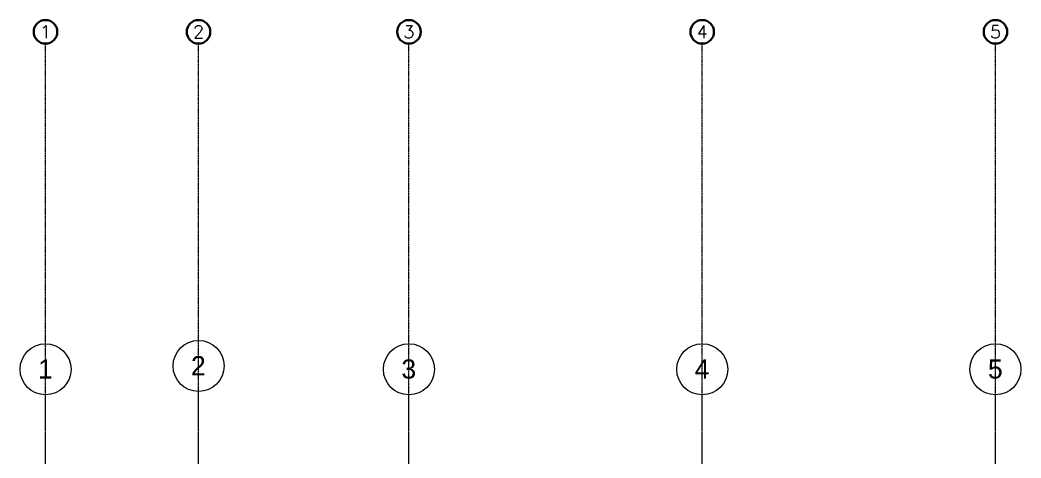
# Model space of a CAD drawing. Header units: inches. Extents: x 841 to 14369, y -4365 to -3225.
# Drawn here: x 8416 to 9358, y -3639 to -3227 of the extents above; entities that cross this region are included whole.
import ezdxf
from ezdxf.enums import TextEntityAlignment as Align
from ezdxf.xclip import XClip

# ---------------------------------------------------------------- set-up
doc = ezdxf.new("R2010")
doc.units = ezdxf.units.IN
doc.header["$MEASUREMENT"] = 0
doc.header["$XCLIPFRAME"] = 0
doc.linetypes.add('Grid Line 1_2_', pattern=[0.875, 0.5, -0.125, 0.125, -0.125])
doc.linetypes.add('NBK_CenterX2', pattern=[1.083333, 0.666667, -0.125, 0.166667, -0.125])
for name, color, linetype, lineweight in [('!Gridline', 112, 'NBK_CenterX2', 5), ('!Gridline @ 1', 112, 'NBK_CenterX2', 5), ('S-GRID-IDEN', 1, 'Continuous', 9)]:
    doc.layers.add(name, color=color, linetype=linetype, lineweight=lineweight)
doc.layers.add('!Viewport', color=250, linetype='Continuous', lineweight=0, plot=False)
doc.layers.add('0 @ 1', color=7, linetype='Continuous')
doc.styles.add('Arial Narrow Bold', font='')
doc.styles.add('Arial_1', font='arial.ttf', dxfattribs={"height": 18})
doc.styles.add('Romans', font='romans.shx', dxfattribs={"width": 0.8})
doc.styles.get('Arial Narrow Bold').set_extended_font_data('Arial Narrow', bold=True)

# ---------------------------------------------------------------- blocks, each defined once
blk = doc.blocks.new('Grid - Grid Head - 1_2_ Circle-1591862-SOUTH ELEVATION')
at = {"layer": 'S-GRID-IDEN'}
blk.add_circle((-5907.65, 1634.95), 24, dxfattribs=at)
blk = doc.blocks.new('A$C5F5F23F4')
at = {"linetype": 'Grid Line 1_2_'}
for p, q in [((-2424, -106.16), (-2424, 462.07)), ((-2568, -106.16), (-2568, 458.95)), ((-2226, -106.16), (-2226, 458.95)), ((-1950, -106.16), (-1950, 458.95)), ((-1674, -106.16), (-1674, 458.95))]:
    blk.add_line(p, q, dxfattribs=at)
for p in [(3483.65, -1148.88), (3339.65, -1152), (3681.65, -1152), (3957.65, -1152), (4233.65, -1152)]:
    blk.add_blockref('Grid - Grid Head - 1_2_ Circle-1591862-SOUTH ELEVATION', p)
at = {"char_height": 18, "width": 16.968, "attachment_point": 1, "style": 'Arial_1'}
for s, insert in [('1', (-2575.13, 492.24)), ('2', (-2431.13, 495.36)), ('3', (-2233.13, 492.24)), ('4', (-1957.13, 492.24)), ('5', (-1681.13, 492.24))]:
    blk.add_mtext(s, dxfattribs=dict(at, insert=insert))
blk = doc.blocks.new('SYM_Gridline')
at = {"linetype": 'Continuous', "lineweight": 30}
blk.add_circle((0, 0), 0.25, dxfattribs=at)
at = {"style": 'Arial Narrow Bold'}
blk.add_attdef('GRIDLINE', text='', height=0.2, dxfattribs=at).set_placement((0, 0), align=Align.MIDDLE_CENTER)
blk = doc.blocks.new('GRID_ELEV SOUTH_S')
at = {"layer": '!Gridline'}
for p, q in [((0.03, -2067.31), (0.03, 130.35)), ((144.03, -2067.31), (144.03, 130.35)), ((342.03, -2067.31), (342.03, 130.35)), ((618.03, -2067.31), (618.03, 130.35)), ((894.03, -2078.41), (894.03, 130.35))]:
    blk.add_line(p, q, dxfattribs=at)
at = {"layer": '!Gridline @ 1'}
ref = blk.add_blockref('SYM_Gridline', (0.03, 141.45), dxfattribs=dict(at, xscale=44.362109156343, yscale=44.362109156343, zscale=44.362109156343))
ref.add_attrib('GRIDLINE', '1', dxfattribs={"layer": '0', "height": 12.04, "style": 'Romans'}).set_placement((0.03, 141.45, 736.07), align=Align.MIDDLE_CENTER)
ref = blk.add_blockref('SYM_Gridline', (144.03, 141.45), dxfattribs=dict(at, xscale=44.362109156343, yscale=44.362109156343, zscale=44.362109156343))
ref.add_attrib('GRIDLINE', '2', dxfattribs={"layer": '0', "height": 12.04, "style": 'Romans'}).set_placement((144.03, 141.45, 736.07), align=Align.MIDDLE_CENTER)
ref = blk.add_blockref('SYM_Gridline', (342.03, 141.45), dxfattribs=dict(at, xscale=44.362109156343, yscale=44.362109156343, zscale=44.362109156343))
ref.add_attrib('GRIDLINE', '3', dxfattribs={"layer": '0', "height": 12.04, "style": 'Romans'}).set_placement((342.03, 141.45, 736.07), align=Align.MIDDLE_CENTER)
ref = blk.add_blockref('SYM_Gridline', (618.03, 141.45), dxfattribs=dict(at, xscale=44.362109156343, yscale=44.362109156343, zscale=44.362109156343))
ref.add_attrib('GRIDLINE', '4', dxfattribs={"layer": '0', "height": 12.04, "style": 'Romans'}).set_placement((618.03, 141.45, 736.07), align=Align.MIDDLE_CENTER)
ref = blk.add_blockref('SYM_Gridline', (894.03, 141.45), dxfattribs=dict(at, xscale=44.362109156343, yscale=44.362109156343, zscale=44.362109156343))
ref.add_attrib('GRIDLINE', '5', dxfattribs={"layer": '0', "height": 12.04, "style": 'Romans'}).set_placement((894.03, 141.45, 736.07), align=Align.MIDDLE_CENTER)

msp = doc.modelspace()

# ---------------------------------------------------------------- block references
at = {"layer": '!Viewport', "color": 1}
msp.add_blockref('A$C5F5F23F4', (11007.76, -4038.72), dxfattribs=at)
at = {"layer": '0 @ 1'}
ref = msp.add_blockref('GRID_ELEV SOUTH_S', (8439.73, -3379.69), dxfattribs=at)
XClip(ref).set_block_clipping_path([(-7679.6900497164, -810.429584289), (5606.9554738692, 506.5953677402)])

doc.saveas('drawing.dxf')
